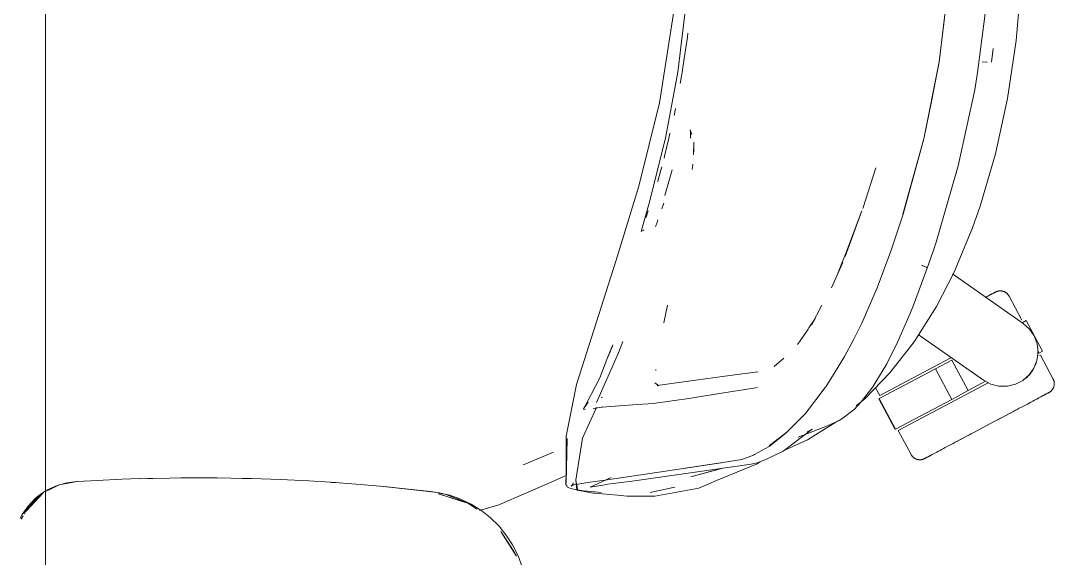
# Model space of a CAD drawing. Header units: millimetres. Extents: x 155927 to 295199, y -4084 to 97293.
# Drawn here: x 187113.2 to 187530.7, y 30484.3 to 30701.7 of the extents above; entities that cross this region are included whole.
import ezdxf

# ---------------------------------------------------------------- set-up
doc = ezdxf.new("R2010")
doc.units = ezdxf.units.MM
doc.header["$MEASUREMENT"] = 0
doc.layers.add('G-IMPT', color=8, linetype='CONTINUOUS', lineweight=9)
doc.layers.add('I-FURN', color=8, linetype='CONTINUOUS', lineweight=9)

msp = doc.modelspace()

# ---------------------------------------------------------------- linework, layer by layer
at = {"layer": 'G-IMPT'}
for p, q in [((187515.22, 30693.67), (187517.49, 30719.24)), ((187487.92, 30716.6), (187484.14, 30685.05)), ((187487.96, 30716.56), (187484.14, 30684.97)), ((187487.92, 30716.6), (187486.08, 30700.52)), ((187503.49, 30710.86), (187499.67, 30680.69)), ((187371.18, 30668.48), (187377.17, 30706.39)), ((187378.57, 30680.83), (187381.87, 30707.75)), ((187484.14, 30685.05), (187486.08, 30700.52)), ((187382.49, 30694.98), (187382.67, 30696.64)), ((187381.2, 30686.46), (187382.49, 30694.98)), ((187511.73, 30670.25), (187515.22, 30693.67)), ((187505.32, 30684.96), (187505.97, 30690.38)), ((187381.2, 30686.46), (187380.34, 30680.83)), ((187477.97, 30653.92), (187484.14, 30685.05)), ((187477.97, 30653.92), (187484.14, 30684.97)), ((187484.14, 30685.05), (187481.04, 30668.94)), ((187501.47, 30685.01), (187503.56, 30684.93)), ((187503.56, 30684.93), (187503.45, 30684.93)), ((187373.64, 30654.16), (187378.57, 30680.83)), ((187380.34, 30680.83), (187380.1, 30679.2)), ((187499.67, 30680.69), (187498.49, 30673.77)), ((187379.54, 30676.3), (187380.1, 30679.2)), ((187491.82, 30642.98), (187498.49, 30673.77)), ((187371.18, 30668.48), (187362.86, 30634.79)), ((187477.97, 30653.92), (187481.04, 30668.94)), ((187506.92, 30647.88), (187511.73, 30670.25)), ((187377.62, 30666.2), (187377.08, 30663.38)), ((187375.42, 30656.15), (187374.96, 30654.18)), ((187383.74, 30656.52), (187383.53, 30657.57)), ((187383.53, 30657.57), (187384.21, 30655.62)), ((187383.74, 30656.52), (187383.78, 30654.21)), ((187373.64, 30654.16), (187367.09, 30627.84)), ((187373.41, 30647.42), (187374.96, 30654.18)), ((187383.79, 30654.35), (187383.78, 30654.21)), ((187385.07, 30652.51), (187384.98, 30647.45)), ((187385.07, 30652.51), (187385.06, 30649.73)), ((187477.97, 30653.92), (187469.54, 30623.51)), ((187477.97, 30653.92), (187469.58, 30623.42)), ((187473.31, 30636.67), (187477.97, 30653.92)), ((187373.41, 30647.42), (187373.07, 30646.13)), ((187384.98, 30647.45), (187385.06, 30649.73)), ((187500.74, 30626.64), (187506.92, 30647.88)), ((187371.79, 30641.27), (187372.11, 30642.41)), ((187372.11, 30642.41), (187372.15, 30642.58)), ((187384.67, 30643.66), (187384.45, 30641.57)), ((187458.51, 30642.24), (187453.26, 30625.75)), ((187458.51, 30642.24), (187457.44, 30638.8)), ((187491.82, 30642.98), (187482.88, 30612.16)), ((187371.79, 30641.27), (187370.67, 30637.27)), ((187373.38, 30630.94), (187376.29, 30641.34)), ((187353.68, 30604.82), (187362.86, 30634.79)), ((187370.67, 30637.27), (187370.47, 30636.58)), ((187473.31, 30636.67), (187469.54, 30623.51)), ((187367.09, 30627.84), (187364.02, 30617.41)), ((187372.93, 30627.85), (187372.21, 30625.64)), ((187500.74, 30626.64), (187497.67, 30617.91)), ((187365.93, 30622.64), (187365.69, 30621.98)), ((187365.93, 30622.64), (187366.68, 30624.74)), ((187370.22, 30620.09), (187370.59, 30621.1)), ((187452.98, 30624.76), (187446.16, 30606.36)), ((187452.98, 30624.76), (187446.27, 30607.31)), ((187469.58, 30623.42), (187464.57, 30608.51)), ((187363.82, 30616.62), (187363.88, 30616.85)), ((187363.88, 30616.85), (187363.95, 30617.14)), ((187363.95, 30617.14), (187364.02, 30617.41)), ((187364.91, 30617.16), (187364.3, 30616.77)), ((187364.91, 30617.16), (187364.7, 30617.01)), ((187370.22, 30620.09), (187369.61, 30618.43)), ((187497.67, 30617.91), (187490.15, 30599.93)), ((187363.91, 30616.39), (187363.82, 30616.62)), ((187459.11, 30593.63), (187464.57, 30608.51)), ((187479.28, 30601.62), (187481.68, 30608.55)), ((187482.88, 30612.16), (187481.68, 30608.55)), ((187353.68, 30604.82), (187337.69, 30554.58)), ((187442.88, 30598.51), (187445.61, 30605.59)), ((187446.27, 30607.31), (187445.61, 30605.59)), ((187442.88, 30598.51), (187445.19, 30603.95)), ((187473.74, 30586.66), (187479.32, 30601.62)), ((187478.05, 30602.4), (187476.99, 30602.83)), ((187476.99, 30602.83), (187477.59, 30602.6)), ((187478.05, 30602.4), (187477.59, 30602.6)), ((187478.05, 30602.4), (187478.69, 30602.12)), ((187478.05, 30602.4), (187478.88, 30602.02)), ((187478.69, 30602.12), (187478.88, 30602.02)), ((187479.28, 30601.75), (187478.88, 30602.02)), ((187478.88, 30602.02), (187479.27, 30601.8)), ((187479.28, 30601.75), (187479.27, 30601.8)), ((187479.32, 30601.62), (187479.28, 30601.75)), ((187479.28, 30601.75), (187479.28, 30601.62)), ((187440.69, 30593.66), (187442.88, 30598.51)), ((187483.06, 30586.16), (187490.15, 30599.93)), ((187459.11, 30593.63), (187452.94, 30579.4)), ((187374.4, 30586.71), (187372.99, 30579.45)), ((187436.82, 30586.61), (187432.63, 30578.51)), ((187472.26, 30582.97), (187473.74, 30586.66)), ((187474.09, 30571.86), (187483.06, 30586.16)), ((187434.13, 30581.28), (187431.57, 30577.53)), ((187434.13, 30581.28), (187432.63, 30578.51)), ((187449.55, 30572.67), (187452.94, 30579.4)), ((187467.49, 30572.02), (187472.26, 30582.97)), ((187431.18, 30576.95), (187427.69, 30571.82)), ((187431.57, 30577.53), (187431.18, 30576.95)), ((187356.41, 30571.98), (187354.67, 30567.4)), ((187427.69, 30571.82), (187426.93, 30570.71)), ((187449.55, 30572.67), (187445.98, 30565.88)), ((187467.49, 30572.02), (187462.96, 30562.96)), ((187467.27, 30571.57), (187462.96, 30562.96)), ((187467.49, 30572.02), (187463.27, 30563.56)), ((187474.09, 30571.86), (187464.28, 30559.26)), ((187467.27, 30571.57), (187467.49, 30572.02)), ((187354.67, 30567.4), (187345.74, 30547.24)), ((187350.37, 30565.76), (187352.39, 30570.66)), ((187352.39, 30570.66), (187350.37, 30565.56)), ((187350.37, 30565.56), (187352.16, 30570.09)), ((187347.12, 30557.29), (187350.37, 30565.76)), ((187421.41, 30565.18), (187417.5, 30561.85)), ((187442.21, 30559.65), (187445.98, 30565.88)), ((187462.96, 30562.96), (187458.23, 30554.97)), ((187462.96, 30562.96), (187463.27, 30563.56)), ((187369.72, 30560.23), (187369.77, 30560.58)), ((187397.56, 30557.91), (187410.91, 30559.68)), ((187410.91, 30559.68), (187410.44, 30559.54)), ((187442.21, 30559.65), (187438.33, 30553.56)), ((187454.32, 30548.97), (187464.28, 30559.26)), ((187337.69, 30554.58), (187333.5, 30533.62)), ((187347.12, 30557.29), (187341.84, 30547.18)), ((187369.37, 30555.28), (187370.93, 30554.04)), ((187397.56, 30557.91), (187370.22, 30554.17)), ((187457.37, 30553.68), (187458.23, 30554.97)), ((187370.22, 30554.17), (187370.49, 30554.12)), ((187370.72, 30554.08), (187370.49, 30554.12)), ((187385.48, 30549.36), (187397.25, 30551.23)), ((187398.91, 30551.49), (187397.25, 30551.23)), ((187405.75, 30552.55), (187398.91, 30551.49)), ((187405.75, 30552.55), (187410.82, 30553.3)), ((187430.14, 30542.86), (187438.16, 30553.3)), ((187438.16, 30553.3), (187438.33, 30553.56)), ((187452.65, 30547.55), (187457.37, 30553.68)), ((187340.49, 30544.73), (187342.33, 30547.43)), ((187340.49, 30544.73), (187341.84, 30547.18)), ((187348.12, 30549.41), (187347.68, 30549.14)), ((187351.54, 30545.64), (187360.39, 30546.28)), ((187368.63, 30546.89), (187360.39, 30546.28)), ((187368.71, 30546.9), (187368.63, 30546.89)), ((187368.71, 30546.9), (187383.93, 30549.11)), ((187383.93, 30549.11), (187385.48, 30549.36)), ((187452.65, 30547.55), (187449.76, 30544.52)), ((187450.65, 30545.97), (187454.32, 30548.97)), ((187340.13, 30532.92), (187345.71, 30545.21)), ((187340.49, 30544.73), (187340.45, 30544.9)), ((187340.52, 30544.6), (187340.49, 30544.73)), ((187341.2, 30544.45), (187340.52, 30544.6)), ((187344.47, 30544.76), (187345.24, 30545.04)), ((187345.3, 30545.06), (187345.24, 30545.04)), ((187347.76, 30545.35), (187345.3, 30545.06)), ((187347.76, 30545.35), (187348.14, 30545.39)), ((187351.54, 30545.64), (187348.14, 30545.39)), ((187422.41, 30534.96), (187430.14, 30542.86)), ((187444.89, 30540.66), (187449.76, 30544.52)), ((187427.19, 30533.29), (187439.09, 30537.8)), ((187442.4, 30539.35), (187430.95, 30532.23)), ((187441.32, 30538.87), (187439.09, 30537.8)), ((187443.76, 30540.05), (187441.32, 30538.87)), ((187442.4, 30539.35), (187443.17, 30539.85)), ((187443.76, 30540.05), (187444.89, 30540.66)), ((187333.5, 30533.62), (187333.45, 30514.75)), ((187422.41, 30534.96), (187415.44, 30529.54)), ((187415.66, 30529.87), (187422.61, 30535.27)), ((187422.61, 30535.27), (187419.04, 30532.46)), ((187432.84, 30536.52), (187421.19, 30527.61)), ((187432.84, 30536.52), (187430.89, 30535.41)), ((187333.94, 30532.73), (187333.35, 30514.29)), ((187333.94, 30532.73), (187333.45, 30514.75)), ((187340.13, 30532.92), (187337.41, 30515.87)), ((187415.44, 30529.54), (187409.6, 30526.26)), ((187415.66, 30529.87), (187419.04, 30532.46)), ((187430.95, 30532.23), (187422.33, 30528.25)), ((187328.35, 30527.19), (187316.5, 30522.27)), ((187409.18, 30526.04), (187404.39, 30524.29)), ((187409.18, 30526.04), (187409.6, 30526.26)), ((187421.19, 30527.61), (187414.62, 30524.54)), ((187316.23, 30522.16), (187316.5, 30522.27)), ((187361.04, 30515.65), (187408.26, 30522.33)), ((187380.95, 30520.6), (187396.14, 30522.92)), ((187381.56, 30520.69), (187396.72, 30522.99)), ((187381.56, 30520.69), (187396.14, 30522.92)), ((187410.69, 30522.49), (187394.24, 30515.69)), ((187404.39, 30524.29), (187396.72, 30522.99)), ((187408.26, 30522.33), (187411.25, 30522.97)), ((187411.86, 30523.26), (187410.69, 30522.49)), ((187414.62, 30524.54), (187411.25, 30522.97)), ((187173.32, 30516.74), (187157.65, 30516.37)), ((187173.32, 30516.74), (187177.83, 30516.8)), ((187177.83, 30516.8), (187192.54, 30516.79)), ((187198.01, 30516.72), (187192.54, 30516.79)), ((187198.01, 30516.72), (187210.32, 30516.42)), ((187325.29, 30514.16), (187333.46, 30517.73)), ((187351.63, 30517.02), (187343.2, 30513.02)), ((187380.95, 30520.6), (187350.08, 30516.04)), ((187383.84, 30517.2), (187396.79, 30520.71)), ((187383.84, 30517.2), (187395.56, 30520.51)), ((187123.59, 30511.79), (187127.92, 30513.78)), ((187124.5, 30511.87), (187128.76, 30513.97)), ((187131.87, 30514.84), (187127.92, 30513.78)), ((187128.76, 30513.97), (187136.1, 30515.34)), ((187135.88, 30515.34), (187131.87, 30514.84)), ((187141.54, 30515.63), (187135.88, 30515.34)), ((187141.54, 30515.63), (187154.1, 30516.24)), ((187157.65, 30516.37), (187154.1, 30516.24)), ((187161.05, 30516.42), (187164.37, 30516.57)), ((187166.59, 30516.57), (187164.37, 30516.57)), ((187204.79, 30516.58), (187202.71, 30516.58)), ((187206.45, 30516.5), (187204.79, 30516.58)), ((187218.2, 30516.13), (187210.32, 30516.42)), ((187218.2, 30516.13), (187229.51, 30515.59)), ((187238.38, 30515.03), (187229.51, 30515.59)), ((187238.38, 30515.03), (187248.67, 30514.3)), ((187240.42, 30514.89), (187238.52, 30514.98)), ((187240.42, 30514.89), (187241.84, 30514.76)), ((187260.06, 30513.31), (187248.67, 30514.3)), ((187281.5, 30510.96), (187258.54, 30513.42)), ((187258.54, 30513.42), (187278.68, 30511.29)), ((187281.5, 30510.96), (187260.06, 30513.31)), ((187317.46, 30510.74), (187325.29, 30514.16)), ((187333.32, 30514.17), (187333.51, 30515.04)), ((187333.32, 30514.17), (187333.72, 30513.6)), ((187333.35, 30514.29), (187333.45, 30514.75)), ((187333.45, 30514.75), (187333.49, 30514.93)), ((187333.51, 30515.04), (187333.49, 30514.93)), ((187334.09, 30513.11), (187333.72, 30513.6)), ((187334.09, 30513.11), (187334.63, 30512.78)), ((187336.49, 30512.23), (187334.63, 30512.78)), ((187336.58, 30513.99), (187335.48, 30513.43)), ((187335.98, 30513.83), (187335.48, 30513.43)), ((187335.96, 30513.82), (187342.23, 30514.93)), ((187336.58, 30513.99), (187335.96, 30513.82)), ((187336.31, 30514.37), (187335.98, 30513.83)), ((187336.31, 30514.37), (187336.38, 30514.87)), ((187338.1, 30512.29), (187337.41, 30515.87)), ((187338.1, 30512.29), (187337.47, 30515.84)), ((187337.47, 30515.84), (187337.86, 30511.88)), ((187350.08, 30516.04), (187342.23, 30514.93)), ((187343.2, 30513.02), (187344.06, 30513.17)), ((187344.06, 30513.17), (187349.08, 30514)), ((187349.08, 30514), (187350.38, 30514.21)), ((187361.04, 30515.65), (187350.38, 30514.21)), ((187367.46, 30510.88), (187376.76, 30512.92)), ((187369.32, 30509.47), (187387.02, 30512.71)), ((187376.76, 30512.92), (187377.34, 30513.08)), ((187387.02, 30512.71), (187390.88, 30514.3)), ((187394.24, 30515.69), (187390.88, 30514.3)), ((187115.36, 30503.37), (187122.26, 30510.77)), ((187119.05, 30508.45), (187116.18, 30505.41)), ((187116.55, 30505.46), (187122.26, 30510.77)), ((187116.77, 30505), (187119.85, 30508.53)), ((187119.05, 30508.45), (187120.37, 30509.59)), ((187122.26, 30510.77), (187119.85, 30508.53)), ((187123.23, 30511.54), (187120.37, 30509.59)), ((187124.5, 30511.87), (187123.23, 30511.24)), ((187281.5, 30510.96), (187278.68, 30511.29)), ((187281.5, 30510.96), (187286.46, 30509.81)), ((187281.95, 30510.67), (187284.63, 30510.17)), ((187293.85, 30506.56), (187282, 30510.38)), ((187291.14, 30507.46), (187282, 30510.38)), ((187284.63, 30510.17), (187292.81, 30506.97)), ((187290.59, 30508.36), (187286.46, 30509.81)), ((187295.17, 30506.17), (187290.59, 30508.36)), ((187306.33, 30505.88), (187317.46, 30510.74)), ((187339.77, 30511.7), (187336.49, 30512.23)), ((187340.18, 30511.44), (187337.86, 30511.88)), ((187339.77, 30511.7), (187340.39, 30511.62)), ((187340.18, 30511.44), (187344.43, 30510.63)), ((187345.07, 30511.1), (187340.39, 30511.62)), ((187344.9, 30510.59), (187344.43, 30510.63)), ((187354.23, 30509.78), (187344.9, 30510.59)), ((187345.07, 30511.1), (187347.66, 30510.89)), ((187354.23, 30509.78), (187358.18, 30509.44)), ((187358.18, 30509.44), (187362.35, 30509.44)), ((187369.32, 30509.47), (187362.35, 30509.44)), ((187116.18, 30505.41), (187113.74, 30501.95)), ((187114.67, 30502.31), (187116.55, 30505.46)), ((187115.36, 30503.37), (187116.64, 30504.84)), ((187293.85, 30506.56), (187291.14, 30507.46)), ((187293.85, 30506.56), (187297.43, 30504.14)), ((187295.17, 30506.17), (187299.5, 30503.44)), ((187306.33, 30505.88), (187298.51, 30503.63)), ((187112.93, 30500.58), (187113.74, 30501.95)), ((187113.34, 30500.08), (187114.2, 30501.52)), ((187302.81, 30500.81), (187299.5, 30503.44)), ((187306.41, 30497.27), (187302.81, 30500.81)), ((187306.41, 30497.27), (187309.6, 30493.29)), ((187313.46, 30485.14), (187307.14, 30495.09)), ((187311.3, 30488.81), (187307.14, 30495.09)), ((187311.87, 30489.74), (187309.6, 30493.29)), ((187313.46, 30485.14), (187311.3, 30488.81)), ((187314.11, 30485.23), (187311.87, 30489.74)), ((187314.11, 30485.23), (187315.82, 30480.46))]:
    msp.add_line(p, q, dxfattribs=at)
at = {"layer": 'I-FURN'}
for p, q in [((187123.23, 30026.14), (187123.23, 31426.14)), ((187123.23, 31426.14), (187123.23, 30026.14)), ((187489.53, 30599.26), (187518.12, 30579.24)), ((187506.61, 30591.78), (187506.43, 30591.69)), ((187506.51, 30591.73), (187506.68, 30591.82)), ((187506.75, 30591.86), (187506.61, 30591.78)), ((187506.68, 30591.82), (187506.8, 30591.88)), ((187506.85, 30591.91), (187506.75, 30591.86)), ((187506.8, 30591.88), (187506.88, 30591.93)), ((187506.91, 30591.94), (187506.85, 30591.91)), ((187506.88, 30591.93), (187506.92, 30591.95)), ((187506.93, 30591.95), (187506.91, 30591.94)), ((187506.92, 30591.95), (187506.93, 30591.95)), ((187506.93, 30591.95), (187507.07, 30592.03)), ((187507.07, 30592.03), (187507.22, 30592.09)), ((187507.22, 30592.09), (187507.37, 30592.15)), ((187507.37, 30592.15), (187507.52, 30592.21)), ((187507.52, 30592.21), (187507.67, 30592.26)), ((187507.67, 30592.26), (187507.83, 30592.3)), ((187507.83, 30592.3), (187507.98, 30592.34)), ((187507.98, 30592.34), (187508.14, 30592.37)), ((187508.14, 30592.37), (187508.3, 30592.39)), ((187508.3, 30592.39), (187508.46, 30592.41)), ((187508.46, 30592.41), (187508.62, 30592.42)), ((187508.62, 30592.42), (187508.78, 30592.42)), ((187508.78, 30592.42), (187508.94, 30592.42)), ((187508.94, 30592.42), (187509.11, 30592.41)), ((187509.11, 30592.41), (187509.27, 30592.4)), ((187509.27, 30592.4), (187509.43, 30592.38)), ((187509.43, 30592.38), (187509.59, 30592.35)), ((187509.59, 30592.35), (187509.74, 30592.32)), ((187509.74, 30592.32), (187509.9, 30592.28)), ((187509.9, 30592.28), (187510.05, 30592.23)), ((187510.05, 30592.23), (187510.21, 30592.18)), ((187510.21, 30592.18), (187510.36, 30592.12)), ((187510.36, 30592.12), (187510.5, 30592.06)), ((187510.5, 30592.06), (187510.65, 30591.98)), ((187510.65, 30591.98), (187510.79, 30591.91)), ((187510.79, 30591.91), (187510.93, 30591.83)), ((187510.93, 30591.83), (187511.07, 30591.74)), ((187502.79, 30589.75), (187503.33, 30590.04)), ((187503.6, 30590.19), (187503.09, 30589.91)), ((187503.33, 30590.04), (187503.83, 30590.31)), ((187504.09, 30590.44), (187503.6, 30590.19)), ((187503.83, 30590.31), (187504.3, 30590.55)), ((187504.53, 30590.68), (187504.09, 30590.44)), ((187504.3, 30590.55), (187504.73, 30590.78)), ((187504.94, 30590.9), (187504.53, 30590.68)), ((187504.73, 30590.78), (187505.12, 30590.99)), ((187505.32, 30591.1), (187504.94, 30590.9)), ((187505.12, 30590.99), (187505.47, 30591.18)), ((187505.65, 30591.27), (187505.32, 30591.1)), ((187505.47, 30591.18), (187505.79, 30591.35)), ((187505.95, 30591.43), (187505.65, 30591.27)), ((187505.79, 30591.35), (187506.07, 30591.5)), ((187506.21, 30591.57), (187505.95, 30591.43)), ((187506.07, 30591.5), (187506.31, 30591.63)), ((187506.43, 30591.69), (187506.21, 30591.57)), ((187506.31, 30591.63), (187506.51, 30591.73)), ((187511.07, 30591.74), (187511.2, 30591.65)), ((187511.2, 30591.65), (187511.33, 30591.55)), ((187511.33, 30591.55), (187511.45, 30591.45)), ((187511.45, 30591.45), (187511.57, 30591.34)), ((187511.57, 30591.34), (187511.69, 30591.23)), ((187511.69, 30591.23), (187511.8, 30591.11)), ((187511.8, 30591.11), (187511.9, 30590.99)), ((187511.9, 30590.99), (187512, 30590.86)), ((187512, 30590.86), (187512.1, 30590.73)), ((187512.1, 30590.73), (187512.19, 30590.6)), ((187512.19, 30590.6), (187512.28, 30590.46)), ((187512.28, 30590.46), (187512.36, 30590.32)), ((187512.36, 30590.32), (187512.38, 30590.29)), ((187517.53, 30580.6), (187512.38, 30590.29)), ((187517.88, 30579.66), (187519.28, 30580.4)), ((187517.97, 30579.7), (187517.88, 30579.66)), ((187525.85, 30568.04), (187519.28, 30580.4)), ((187518.12, 30579.24), (187520.63, 30576.98)), ((187520.63, 30576.98), (187522.53, 30574.2)), ((187502.07, 30556.31), (187475.64, 30574.82)), ((187522.53, 30574.2), (187523.7, 30571.03)), ((187523.7, 30571.03), (187524.09, 30567.68)), ((187524.09, 30567.68), (187523.66, 30564.34)), ((187524.05, 30568.05), (187524.46, 30567.3)), ((187525.85, 30568.04), (187524.46, 30567.3)), ((187524.46, 30567.3), (187524.54, 30567.34)), ((187460.14, 30550.08), (187488.83, 30565.34)), ((187482.66, 30560.93), (187489.3, 30564.46)), ((187495.87, 30552.1), (187489.3, 30564.46)), ((187523.66, 30564.34), (187522.44, 30561.19)), ((187524.66, 30566.27), (187525.04, 30566.47)), ((187530.19, 30556.79), (187525.04, 30566.47)), ((187459.95, 30548.85), (187482.66, 30560.93)), ((187489.23, 30548.57), (187482.66, 30560.93)), ((187520.5, 30558.43), (187517.96, 30556.21)), ((187519.67, 30557.57), (187521.96, 30560.35)), ((187522.44, 30561.19), (187520.5, 30558.43)), ((187467.65, 30535.96), (187504.25, 30555.42)), ((187502.93, 30555.85), (187495.87, 30552.1)), ((187505.04, 30554.73), (187502.07, 30556.31)), ((187508.31, 30553.9), (187505.04, 30554.73)), ((187514.97, 30554.66), (187511.69, 30553.87)), ((187517.96, 30556.21), (187514.97, 30554.66)), ((187518.25, 30556.41), (187519.67, 30557.57)), ((187530.19, 30556.79), (187530.26, 30556.64)), ((187530.26, 30556.64), (187530.33, 30556.5)), ((187530.33, 30556.5), (187530.39, 30556.35)), ((187530.39, 30556.35), (187530.44, 30556.2)), ((187530.44, 30556.2), (187530.49, 30556.04)), ((187530.49, 30556.04), (187530.54, 30555.89)), ((187530.54, 30555.89), (187530.57, 30555.73)), ((187530.57, 30555.73), (187530.6, 30555.57)), ((187530.61, 30554.29), (187530.59, 30554.13)), ((187530.6, 30555.57), (187530.63, 30555.41)), ((187530.64, 30554.45), (187530.61, 30554.29)), ((187530.63, 30555.41), (187530.64, 30555.25)), ((187530.64, 30555.25), (187530.66, 30555.09)), ((187530.65, 30554.61), (187530.64, 30554.45)), ((187530.66, 30554.77), (187530.65, 30554.61)), ((187530.66, 30555.09), (187530.66, 30554.93)), ((187530.66, 30554.93), (187530.66, 30554.77)), ((187458.46, 30553.24), (187460.14, 30550.08)), ((187495.87, 30552.1), (187489.23, 30548.57)), ((187511.69, 30553.87), (187508.31, 30553.9)), ((187526.13, 30550.06), (187525.68, 30549.83)), ((187525.89, 30549.94), (187526.32, 30550.17)), ((187526.54, 30550.28), (187526.13, 30550.06)), ((187526.32, 30550.17), (187526.71, 30550.38)), ((187526.91, 30550.48), (187526.54, 30550.28)), ((187526.71, 30550.38), (187527.07, 30550.56)), ((187527.25, 30550.66), (187526.91, 30550.48)), ((187527.07, 30550.56), (187527.39, 30550.73)), ((187527.54, 30550.82), (187527.25, 30550.66)), ((187527.39, 30550.73), (187527.67, 30550.88)), ((187527.8, 30550.95), (187527.54, 30550.82)), ((187527.67, 30550.88), (187527.91, 30551.01)), ((187528.02, 30551.07), (187527.8, 30550.95)), ((187527.91, 30551.01), (187528.11, 30551.12)), ((187528.2, 30551.17), (187528.02, 30551.07)), ((187528.11, 30551.12), (187528.27, 30551.2)), ((187528.34, 30551.24), (187528.2, 30551.17)), ((187528.27, 30551.2), (187528.39, 30551.27)), ((187528.44, 30551.29), (187528.34, 30551.24)), ((187528.39, 30551.27), (187528.47, 30551.31)), ((187528.5, 30551.33), (187528.44, 30551.29)), ((187528.47, 30551.31), (187528.52, 30551.33)), ((187528.52, 30551.34), (187528.5, 30551.33)), ((187528.56, 30551.36), (187528.52, 30551.34)), ((187528.52, 30551.33), (187528.52, 30551.34)), ((187528.7, 30551.44), (187528.56, 30551.36)), ((187528.84, 30551.52), (187528.7, 30551.44)), ((187528.97, 30551.61), (187528.84, 30551.52)), ((187529.1, 30551.71), (187528.97, 30551.61)), ((187529.23, 30551.81), (187529.1, 30551.71)), ((187529.35, 30551.92), (187529.23, 30551.81)), ((187529.46, 30552.03), (187529.35, 30551.92)), ((187529.58, 30552.14), (187529.46, 30552.03)), ((187529.68, 30552.26), (187529.58, 30552.14)), ((187529.79, 30552.39), (187529.68, 30552.26)), ((187529.88, 30552.52), (187529.79, 30552.39)), ((187529.98, 30552.65), (187529.88, 30552.52)), ((187530.06, 30552.78), (187529.98, 30552.65)), ((187530.15, 30552.92), (187530.06, 30552.78)), ((187530.22, 30553.07), (187530.15, 30552.92)), ((187530.29, 30553.21), (187530.22, 30553.07)), ((187530.36, 30553.36), (187530.29, 30553.21)), ((187530.41, 30553.51), (187530.36, 30553.36)), ((187530.47, 30553.66), (187530.41, 30553.51)), ((187530.51, 30553.82), (187530.47, 30553.66)), ((187530.55, 30553.97), (187530.51, 30553.82)), ((187530.59, 30554.13), (187530.55, 30553.97)), ((187459.78, 30548.76), (187466.35, 30536.4)), ((187466.52, 30536.49), (187459.95, 30548.85)), ((187489.23, 30548.57), (187466.52, 30536.49)), ((187518.18, 30545.84), (187518.98, 30546.26)), ((187518.98, 30546.26), (187519.76, 30546.68)), ((187519.76, 30546.68), (187520.5, 30547.07)), ((187520.5, 30547.07), (187521.23, 30547.46)), ((187521.23, 30547.46), (187521.92, 30547.83)), ((187521.92, 30547.83), (187522.59, 30548.18)), ((187522.59, 30548.18), (187523.22, 30548.52)), ((187523.22, 30548.52), (187523.82, 30548.84)), ((187524.13, 30549), (187523.55, 30548.69)), ((187523.82, 30548.84), (187524.39, 30549.14)), ((187524.68, 30549.3), (187524.13, 30549)), ((187524.39, 30549.14), (187524.92, 30549.42)), ((187525.2, 30549.57), (187524.68, 30549.3)), ((187524.92, 30549.42), (187525.43, 30549.69)), ((187525.68, 30549.83), (187525.2, 30549.57)), ((187525.43, 30549.69), (187525.89, 30549.94)), ((187510.59, 30541.8), (187509.62, 30541.29)), ((187510.07, 30541.53), (187511.03, 30542.04)), ((187511.55, 30542.31), (187510.59, 30541.8)), ((187511.03, 30542.04), (187511.99, 30542.54)), ((187512.49, 30542.81), (187511.55, 30542.31)), ((187511.99, 30542.54), (187512.92, 30543.04)), ((187513.42, 30543.31), (187512.49, 30542.81)), ((187512.92, 30543.04), (187513.85, 30543.53)), ((187514.34, 30543.79), (187513.42, 30543.31)), ((187513.85, 30543.53), (187514.75, 30544.01)), ((187514.75, 30544.01), (187515.64, 30544.49)), ((187515.64, 30544.49), (187516.51, 30544.95)), ((187516.51, 30544.95), (187517.35, 30545.4)), ((187517.35, 30545.4), (187518.18, 30545.84)), ((187502.65, 30537.58), (187501.65, 30537.05)), ((187502.11, 30537.29), (187503.11, 30537.83)), ((187503.66, 30538.12), (187502.65, 30537.58)), ((187503.11, 30537.83), (187504.12, 30538.36)), ((187504.66, 30538.65), (187503.66, 30538.12)), ((187504.12, 30538.36), (187505.12, 30538.9)), ((187505.66, 30539.18), (187504.66, 30538.65)), ((187505.12, 30538.9), (187506.12, 30539.43)), ((187506.66, 30539.71), (187505.66, 30539.18)), ((187506.12, 30539.43), (187507.12, 30539.96)), ((187507.66, 30540.24), (187506.66, 30539.71)), ((187507.12, 30539.96), (187508.11, 30540.48)), ((187508.64, 30540.77), (187507.66, 30540.24)), ((187508.11, 30540.48), (187509.1, 30541.01)), ((187509.62, 30541.29), (187508.64, 30540.77)), ((187509.1, 30541.01), (187510.07, 30541.53)), ((187467.65, 30535.96), (187472.8, 30526.27)), ((187494.78, 30533.4), (187493.85, 30532.9)), ((187494.28, 30533.13), (187495.22, 30533.63)), ((187495.74, 30533.9), (187494.78, 30533.4)), ((187495.22, 30533.63), (187496.18, 30534.14)), ((187496.7, 30534.42), (187495.74, 30533.9)), ((187496.18, 30534.14), (187497.15, 30534.65)), ((187497.67, 30534.93), (187496.7, 30534.42)), ((187497.15, 30534.65), (187498.13, 30535.17)), ((187498.66, 30535.46), (187497.67, 30534.93)), ((187498.13, 30535.17), (187499.11, 30535.7)), ((187499.65, 30535.98), (187498.66, 30535.46)), ((187499.11, 30535.7), (187500.11, 30536.23)), ((187500.65, 30536.51), (187499.65, 30535.98)), ((187500.11, 30536.23), (187501.11, 30536.76)), ((187501.65, 30537.05), (187500.65, 30536.51)), ((187501.11, 30536.76), (187502.11, 30537.29)), ((187486.61, 30529.05), (187487.37, 30529.46)), ((187487.37, 30529.46), (187488.16, 30529.87)), ((187488.16, 30529.87), (187488.97, 30530.31)), ((187488.97, 30530.31), (187489.8, 30530.75)), ((187490.26, 30530.99), (187489.42, 30530.54)), ((187489.8, 30530.75), (187490.66, 30531.21)), ((187491.13, 30531.46), (187490.26, 30530.99)), ((187490.66, 30531.21), (187491.54, 30531.67)), ((187492.02, 30531.93), (187491.13, 30531.46)), ((187491.54, 30531.67), (187492.43, 30532.15)), ((187492.92, 30532.41), (187492.02, 30531.93)), ((187492.43, 30532.15), (187493.35, 30532.63)), ((187493.85, 30532.9), (187492.92, 30532.41)), ((187493.35, 30532.63), (187494.28, 30533.13)), ((187472.82, 30526.23), (187472.8, 30526.27)), ((187472.9, 30526.09), (187472.82, 30526.23)), ((187472.98, 30525.96), (187472.9, 30526.09)), ((187473.07, 30525.82), (187472.98, 30525.96)), ((187473.17, 30525.69), (187473.07, 30525.82)), ((187473.27, 30525.57), (187473.17, 30525.69)), ((187473.38, 30525.45), (187473.27, 30525.57)), ((187473.49, 30525.33), (187473.38, 30525.45)), ((187473.6, 30525.22), (187473.49, 30525.33)), ((187473.72, 30525.11), (187473.6, 30525.22)), ((187473.85, 30525.01), (187473.72, 30525.11)), ((187473.98, 30524.91), (187473.85, 30525.01)), ((187478.75, 30524.87), (187478.97, 30524.99)), ((187479.1, 30525.06), (187478.86, 30524.93)), ((187478.97, 30524.99), (187479.23, 30525.13)), ((187479.38, 30525.21), (187479.1, 30525.06)), ((187479.23, 30525.13), (187479.52, 30525.28)), ((187479.7, 30525.38), (187479.38, 30525.21)), ((187479.52, 30525.28), (187479.86, 30525.46)), ((187480.06, 30525.57), (187479.7, 30525.38)), ((187479.86, 30525.46), (187480.23, 30525.66)), ((187480.45, 30525.78), (187480.06, 30525.57)), ((187480.23, 30525.66), (187480.64, 30525.88)), ((187480.88, 30526), (187480.45, 30525.78)), ((187480.64, 30525.88), (187481.09, 30526.12)), ((187481.34, 30526.25), (187480.88, 30526)), ((187481.09, 30526.12), (187481.57, 30526.37)), ((187481.85, 30526.52), (187481.34, 30526.25)), ((187481.57, 30526.37), (187482.09, 30526.65)), ((187482.38, 30526.8), (187481.85, 30526.52)), ((187482.09, 30526.65), (187482.64, 30526.94)), ((187482.95, 30527.11), (187482.38, 30526.8)), ((187482.64, 30526.94), (187483.22, 30527.25)), ((187483.22, 30527.25), (187483.84, 30527.58)), ((187483.84, 30527.58), (187484.49, 30527.92)), ((187484.49, 30527.92), (187485.16, 30528.28)), ((187485.16, 30528.28), (187485.87, 30528.66)), ((187485.87, 30528.66), (187486.61, 30529.05)), ((187474.11, 30524.82), (187473.98, 30524.91)), ((187474.24, 30524.73), (187474.11, 30524.82)), ((187474.38, 30524.65), (187474.24, 30524.73)), ((187474.53, 30524.57), (187474.38, 30524.65)), ((187474.67, 30524.5), (187474.53, 30524.57)), ((187474.82, 30524.44), (187474.67, 30524.5)), ((187474.97, 30524.38), (187474.82, 30524.44)), ((187475.12, 30524.33), (187474.97, 30524.38)), ((187475.28, 30524.28), (187475.12, 30524.33)), ((187475.43, 30524.24), (187475.28, 30524.28)), ((187475.59, 30524.21), (187475.43, 30524.24)), ((187475.75, 30524.18), (187475.59, 30524.21)), ((187475.91, 30524.16), (187475.75, 30524.18)), ((187476.07, 30524.14), (187475.91, 30524.16)), ((187476.23, 30524.14), (187476.07, 30524.14)), ((187476.39, 30524.13), (187476.23, 30524.14)), ((187476.55, 30524.14), (187476.39, 30524.13)), ((187476.71, 30524.15), (187476.55, 30524.14)), ((187476.87, 30524.17), (187476.71, 30524.15)), ((187477.03, 30524.19), (187476.87, 30524.17)), ((187477.19, 30524.22), (187477.03, 30524.19)), ((187477.35, 30524.26), (187477.19, 30524.22)), ((187477.5, 30524.3), (187477.35, 30524.26)), ((187477.66, 30524.35), (187477.5, 30524.3)), ((187477.81, 30524.4), (187477.66, 30524.35)), ((187477.96, 30524.47), (187477.81, 30524.4)), ((187478.1, 30524.53), (187477.96, 30524.47)), ((187478.25, 30524.61), (187478.1, 30524.53)), ((187478.3, 30524.63), (187478.25, 30524.61)), ((187478.25, 30524.61), (187478.27, 30524.62)), ((187478.25, 30524.61), (187478.25, 30524.61)), ((187478.27, 30524.62), (187478.33, 30524.65)), ((187478.38, 30524.67), (187478.3, 30524.63)), ((187478.33, 30524.65), (187478.43, 30524.7)), ((187478.5, 30524.74), (187478.38, 30524.67)), ((187478.43, 30524.7), (187478.57, 30524.78)), ((187478.66, 30524.83), (187478.5, 30524.74)), ((187478.57, 30524.78), (187478.75, 30524.87)), ((187478.86, 30524.93), (187478.66, 30524.83))]:
    msp.add_line(p, q, dxfattribs=at)
for points in [[(187524.05, 30568.05), (187524.06, 30567.82), (187524.06, 30567.28), (187524.02, 30566.61), (187523.99, 30566.24)], [(187521.12, 30559.14), (187520.79, 30558.72), (187520.45, 30558.29), (187520.02, 30557.91)]]:
    msp.add_open_spline(points, degree=3, dxfattribs=at)
msp.add_open_spline([(187523.46, 30563.63), (187523.31, 30563.17), (187523.09, 30562.54), (187522.79, 30561.9), (187522.72, 30561.75)], degree=3, knots=[-0.6, -0.6, -0.6, -0.6, -0.5, -0.4680239, -0.4680239, -0.4680239, -0.4680239], dxfattribs=at)

doc.saveas('drawing.dxf')
